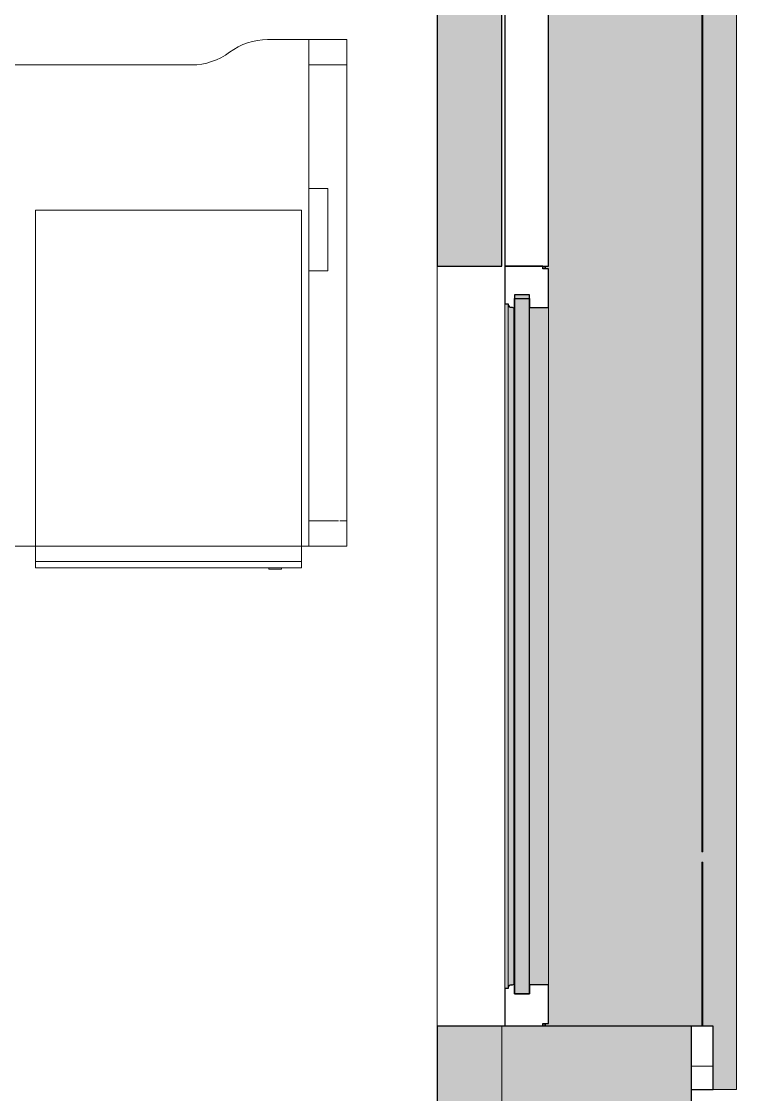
# Model space of a CAD drawing. Header units: millimetres. Extents: x 155927 to 295199, y -4084 to 97293.
# Drawn here: x 230082 to 231212, y 16183 to 17877 of the extents above; entities that cross this region are included whole.
import ezdxf

# ---------------------------------------------------------------- set-up
doc = ezdxf.new("R2010")
doc.units = ezdxf.units.MM
doc.header["$MEASUREMENT"] = 0
for name, color, linetype, lineweight in [('A-GLAZ', 7, 'CONTINUOUS', 9), ('A-GLAZ-CWMG', 7, 'CONTINUOUS', 9), ('A-WALL', 7, 'CONTINUOUS', 9), ('A-WALL-PATT', 7, 'CONTINUOUS', 9), ('I-FURN', 8, 'CONTINUOUS', 9), ('I-WALL', 7, 'CONTINUOUS', 9)]:
    doc.layers.add(name, color=color, linetype=linetype, lineweight=lineweight)

msp = doc.modelspace()

# ---------------------------------------------------------------- hatches: boundary and pattern name
at = {"layer": 'A-GLAZ'}
h = msp.add_hatch(color=256, dxfattribs=at)
h.paths.add_polyline_path([(231211.8, 16190.6), (231211.8, 18843.6), (230914.8, 18843.6), (230914.8, 17490.6), (230910.2, 17490.6), (230910.2, 17486.3), (230914.8, 17486.3), (230914.8, 16294.9), (230910.2, 16294.9), (230910.2, 16290.6), (231174.8, 16290.6), (231174.8, 16190.6)], flags=0)
h.paths.add_polyline_path([(230914.8, 18943.6), (231211.8, 18943.6), (231211.8, 21496.6), (230914.8, 21496.6), (230914.8, 20143.6), (230910.2, 20143.6), (230910.2, 20139.3), (230914.8, 20139.3), (230914.8, 18947.9), (230910.2, 18947.9), (230910.2, 18943.6)], flags=0)
h.paths.add_polyline_path([(231211.8, 21596.6), (231211.8, 24149.6), (230914.8, 24149.6), (230914.8, 22796.6), (230910.2, 22796.6), (230910.2, 22792.3), (230914.8, 22792.3), (230914.8, 21600.9), (230910.2, 21600.9), (230910.2, 21596.6), (230978.5, 21596.6)], flags=0)
h.paths.add_polyline_path([(230910.2, 24249.6), (231211.8, 24249.6), (231211.8, 25549.6), (231174.8, 25549.6), (231174.8, 25449.6), (230910.2, 25449.6), (230910.2, 25445.3), (230914.8, 25445.3), (230914.8, 24253.9), (230910.2, 24253.9)], flags=0)
h = msp.add_hatch(color=256, dxfattribs=at)
h.paths.add_polyline_path([(230908.1, 16290.6), (230910.2, 16290.6), (230910.2, 16294.9), (230908.1, 16294.9)], flags=0)
h.paths.add_polyline_path([(230908.1, 17486.3), (230910.2, 17486.3), (230910.2, 17490.6), (230908.1, 17490.6)], flags=0)
h.paths.add_polyline_path([(230908.1, 18943.6), (230910.2, 18943.6), (230910.2, 18947.9), (230908.1, 18947.9)], flags=0)
h.paths.add_polyline_path([(230910.2, 20139.3), (230910.2, 20143.6), (230908.1, 20143.6), (230908.1, 20139.3)], flags=0)
h.paths.add_polyline_path([(230910.2, 21596.6), (230910.2, 21600.9), (230908.1, 21600.9), (230908.1, 21596.6)], flags=0)
h.paths.add_polyline_path([(230910.2, 22792.3), (230910.2, 22796.6), (230908.1, 22796.6), (230908.1, 22792.3)], flags=0)
h.paths.add_polyline_path([(230908.1, 24249.6), (230910.2, 24249.6), (230910.2, 24253.9), (230908.1, 24253.9)], flags=0)
h.paths.add_polyline_path([(230908.1, 25445.3), (230910.2, 25445.3), (230910.2, 25449.6), (230908.1, 25449.6)], flags=0)
for points in [[(230884.9, 16341.8), (230884.9, 17445.4), (230861, 17445.4), (230861, 16341.8)], [(230846, 16349.8), (230851, 16349.8), (230851, 17431.4), (230846, 17431.4), (230846, 16351.4)], [(230851, 16351.4), (230853.3, 16354.7), (230855.9, 16356), (230855.9, 17425.6), (230852.2, 17427.4), (230851, 17427.6), (230851, 16353.6)], [(230855.9, 16355.6), (230859.8, 16357), (230859.8, 17424.2), (230855.9, 17425.4), (230855.9, 16355.8)], [(230884.9, 16355.8), (230914.8, 16355.8), (230914.8, 17425.4), (230884.9, 17425.4), (230884.9, 16643.8)], [(230859.8, 16357), (230861, 16357), (230859.8, 16643.8)]]:
    msp.add_hatch(color=256, dxfattribs=at).paths.add_polyline_path(points, flags=0)
at = {"layer": 'A-WALL-PATT'}
h = msp.add_hatch(color=256, dxfattribs=at)
h.paths.add_polyline_path([(230840.8, 9267.6), (231140.8, 9267.6), (231140.8, 13645.6), (230840.8, 13645.6), (230840.8, 9369.6)], flags=0)
h.paths.add_polyline_path([(231136.4, 14969.6), (231140.8, 14969.6), (231140.8, 16290.6), (230840.8, 16290.6), (230840.8, 14969.6), (230978.5, 14969.6)], flags=0)
h.paths.add_polyline_path([(230978.5, 25449.6), (231140.8, 25449.6), (231140.8, 26790.6), (230840.8, 26790.6), (230840.8, 25449.6)], flags=0)
h.paths.add_polyline_path([(230840.8, 28449.6), (231140.8, 28449.6), (231140.8, 34347.6), (230840.8, 34347.6), (230840.8, 28590.8)], flags=0)
for points in [[(230840.8, 17490.6), (230840.8, 18943.6), (230738.8, 18943.6), (230738.8, 17490.6)], [(230840.8, 15535.4), (230840.8, 16290.6), (230738.8, 16290.6), (230738.8, 15535.4)]]:
    msp.add_hatch(color=256, dxfattribs=at).paths.add_polyline_path(points, flags=0)

# ---------------------------------------------------------------- linework, layer by layer
at = {"layer": 'A-GLAZ', "lineweight": 30}
for p, q in [((230846, 18846.6), (230846, 17490.6)), ((230914.8, 17490.6), (230914.8, 18846.6)), ((230846, 17490.6), (230914.8, 17490.6)), ((230905.9, 17490.6), (230846, 17490.6)), ((230846, 17490.6), (230846, 17431.4)), ((230905.9, 17486.3), (230905.9, 17490.6)), ((230914.8, 17486.3), (230905.9, 17486.3)), ((230914.8, 17425.4), (230914.8, 17486.3)), ((230884.9, 17445.4), (230861, 17445.4)), ((230861, 17445.4), (230861, 16341.8)), ((230861, 17424.2), (230861, 17439.4)), ((230861, 17439.4), (230884.9, 17439.4)), ((230884.9, 16341.8), (230884.9, 17445.4)), ((230884.9, 17439.4), (230884.9, 17425.4)), ((230846, 17431.4), (230851, 17431.4)), ((230851, 17431.4), (230851, 17429.9)), ((230859.8, 17424.2), (230861, 17424.2)), ((230884.9, 17425.4), (230914.8, 17425.4)), ((230851, 16351.4), (230851, 16349.8)), ((230861, 16357), (230859.8, 16357)), ((230861, 16341.8), (230861, 16357)), ((230914.8, 16355.8), (230884.9, 16355.8)), ((230884.9, 16355.8), (230884.9, 16341.8)), ((230914.8, 16294.9), (230914.8, 16355.8)), ((230851, 16349.8), (230846, 16349.8)), ((230846, 16349.8), (230846, 16290.6)), ((230861, 16341.8), (230884.9, 16341.8)), ((230884.9, 16341.8), (230861, 16341.8)), ((230905.9, 16290.6), (230905.9, 16294.9)), ((230905.9, 16294.9), (230914.8, 16294.9)), ((231174.8, 16290.6), (231140.8, 16290.6)), ((231174.8, 16190.6), (231174.8, 16290.6)), ((231140.8, 16190.6), (231174.8, 16190.6))]:
    msp.add_line(p, q, dxfattribs=at)
at = {"layer": 'A-GLAZ'}
for p, q in [((231211.8, 16190.6), (231211.8, 18843.6)), ((230908.1, 17486.3), (230908.1, 17490.6)), ((230910.2, 17486.3), (230910.2, 17490.6)), ((230846, 17431.4), (230846, 16349.8)), ((230851, 17429.9), (230851, 17431.4)), ((230851, 16351.4), (230851, 17429.9)), ((230859.8, 16357), (230859.8, 17424.2)), ((230914.8, 16355.8), (230914.8, 17425.4)), ((230851, 16349.8), (230851, 16351.4)), ((230908.1, 16290.6), (230908.1, 16294.9)), ((230910.2, 16290.6), (230910.2, 16294.9)), ((231211.8, 16190.6), (231174.8, 16190.6))]:
    msp.add_line(p, q, dxfattribs=at)
at = {"layer": 'A-GLAZ', "linetype": 'Continuous'}
msp.add_line((231140.8, 16227.6), (231174.8, 16227.6), dxfattribs=at)
at = {"layer": 'A-GLAZ', "lineweight": 30}
for centre, radius, start, end in [((230856.2, 17431), 5.36, 191.9524, 266.5739), ((230855.4, 17418.2), 7.4, 53.4261, 86.5739), ((230856.2, 16350.3), 5.36, 93.4261, 168.0476), ((230855.4, 16363), 7.4, 273.4261, 306.5739)]:
    msp.add_arc(centre, radius, start, end, dxfattribs=at)
at = {"layer": 'A-GLAZ'}
for points, knots in [([(230851, 17429.9), (230851.1, 17429.4), (230851.3, 17428.7), (230851.8, 17427.9), (230852.1, 17427.6), (230852.2, 17427.4)], [0, 0, 0, 0, 0.2, 0.3, 0.4, 0.4, 0.4, 0.4]), ([(230853.3, 17426.5), (230853.5, 17426.4), (230853.9, 17426.1), (230854.7, 17425.8), (230855.4, 17425.7), (230855.9, 17425.6)], [0.6, 0.6, 0.6, 0.6, 0.7, 0.8, 1, 1, 1, 1]), ([(230852.2, 16353.8), (230852.1, 16353.7), (230851.8, 16353.3), (230851.3, 16352.5), (230851.1, 16351.8), (230851, 16351.4)], [-0.4, -0.4, -0.4, -0.4, -0.3, -0.2, 0, 0, 0, 0]), ([(230855.9, 16355.6), (230855.4, 16355.6), (230854.7, 16355.4), (230853.9, 16355.1), (230853.5, 16354.9), (230853.3, 16354.7)], [-1, -1, -1, -1, -0.8, -0.7, -0.6, -0.6, -0.6, -0.6])]:
    msp.add_open_spline(points, degree=3, knots=knots, dxfattribs=at)
for points in [[(230858.6, 17424.9), (230859.1, 17424.7), (230859.5, 17424.5), (230859.8, 17424.2)], [(230859.8, 16357), (230859.5, 16356.8), (230859.1, 16356.5), (230858.6, 16356.3)]]:
    msp.add_open_spline(points, degree=3, dxfattribs=at)
at = {"layer": 'A-GLAZ-CWMG'}
for p, q in [((231156.8, 17682.6), (231156.8, 18057.6)), ((231158.8, 18057.6), (231158.8, 17682.6)), ((231156.8, 17307.6), (231156.8, 17682.6)), ((231158.8, 17682.6), (231158.8, 17307.6)), ((231156.8, 16932.6), (231156.8, 17307.6)), ((231158.8, 17307.6), (231158.8, 16932.6)), ((231156.8, 16565.6), (231156.8, 16932.6)), ((231158.8, 16932.6), (231158.8, 16565.6)), ((231158.8, 16565.6), (231156.8, 16565.6)), ((231156.8, 16549.6), (231158.8, 16549.6)), ((231156.8, 16290.6), (231156.8, 16549.6)), ((231158.8, 16549.6), (231158.8, 16290.6))]:
    msp.add_line(p, q, dxfattribs=at)
at = {"layer": 'A-WALL', "lineweight": 30}
for p, q in [((231140.8, 16290.6), (230840.8, 16290.6)), ((231140.8, 15049.6), (231140.8, 16290.6))]:
    msp.add_line(p, q, dxfattribs=at)
at = {"layer": 'A-WALL'}
msp.add_line((230840.8, 16290.6), (230840.8, 15535.4), dxfattribs=at)
at = {"layer": 'I-FURN'}
for p, q in [((230596, 17848.4), (230471, 17848.4)), ((230471, 17848.4), (230596, 17848.4)), ((230536, 17613.4), (230536, 17848.4)), ((230536, 17848.4), (230536, 17808.4)), ((230536, 17848.4), (230596, 17848.4)), ((230536, 17848.4), (230596, 17848.4)), ((230596, 17848.4), (230596, 17048.4)), ((230596, 17808.4), (230596, 17848.4)), ((230596, 17048.4), (230596, 17848.4)), ((230596, 17848.4), (230596, 17048.4)), ((230351, 17808.4), (229518.7, 17808.4)), ((229518.7, 17808.4), (230351, 17808.4)), ((230536, 17808.4), (230536, 17088.4)), ((230536, 17808.4), (230596, 17808.4)), ((230536, 17808.4), (230596, 17808.4)), ((230596, 17088.4), (230596, 17808.4)), ((230536, 17483.4), (230536, 17613.4)), ((230536, 17613.4), (230566, 17613.4)), ((230536, 17613.4), (230566, 17613.4)), ((230566, 17613.4), (230566, 17483.4)), ((230566, 17483.4), (230566, 17613.4)), ((230104.4, 17579.1), (230104.4, 17048.4)), ((230524.4, 17579.1), (230104.4, 17579.1)), ((230524.4, 17048.4), (230524.4, 17579.1)), ((230536, 17048.4), (230536, 17483.4)), ((230566, 17483.4), (230536, 17483.4)), ((230536, 17483.4), (230566, 17483.4)), ((230536, 17088.4), (230536, 17048.4)), ((230536, 17088.4), (230583.1, 17088.4)), ((230536, 17088.4), (230583.1, 17088.4)), ((230585.4, 17088.4), (230596, 17088.4)), ((230585.4, 17088.4), (230596, 17088.4)), ((230596, 17048.4), (230596, 17088.4)), ((228996, 17048.4), (230596, 17048.4)), ((230596, 17048.4), (228996, 17048.4)), ((230104.4, 17048.4), (230104.4, 17024.1)), ((230524.4, 17024.1), (230524.4, 17048.4)), ((230596, 17048.4), (230536, 17048.4)), ((230536, 17048.4), (230596, 17048.4)), ((230524.4, 17024.1), (230104.4, 17024.1)), ((230104.4, 17024.1), (230104.4, 17014.1)), ((230104.4, 17024.1), (230524.4, 17024.1)), ((230104.4, 17014.1), (230524.4, 17014.1)), ((230472.8, 17014.1), (230472.8, 17012.1)), ((230472.8, 17012.1), (230492.8, 17012.1)), ((230492.8, 17012.1), (230472.8, 17012.1)), ((230492.8, 17012.1), (230492.8, 17014.1)), ((230524.4, 17014.1), (230524.4, 17024.1))]:
    msp.add_line(p, q, dxfattribs=at)
for centre, start, end in [((230471, 17748.4), 90, 126.8699), ((230471, 17748.4), 90, 126.8699), ((230351, 17908.4), 270, 306.8699), ((230351, 17908.4), 270, 306.8699)]:
    msp.add_arc(centre, 100, start, end, dxfattribs=at)
at = {"layer": 'I-WALL', "lineweight": 30}
for p, q in [((230738.8, 18943.6), (230738.8, 17490.6)), ((230840.8, 17490.6), (230840.8, 18943.6)), ((230738.8, 17490.6), (230840.8, 17490.6)), ((230840.8, 16290.6), (230738.8, 16290.6)), ((230738.8, 16290.6), (230738.8, 15535.4))]:
    msp.add_line(p, q, dxfattribs=at)
at = {"layer": 'I-WALL'}
for p, q in [((230738.8, 16290.6), (230738.8, 17490.6)), ((230840.8, 15535.4), (230840.8, 16290.6))]:
    msp.add_line(p, q, dxfattribs=at)

doc.saveas('drawing.dxf')
